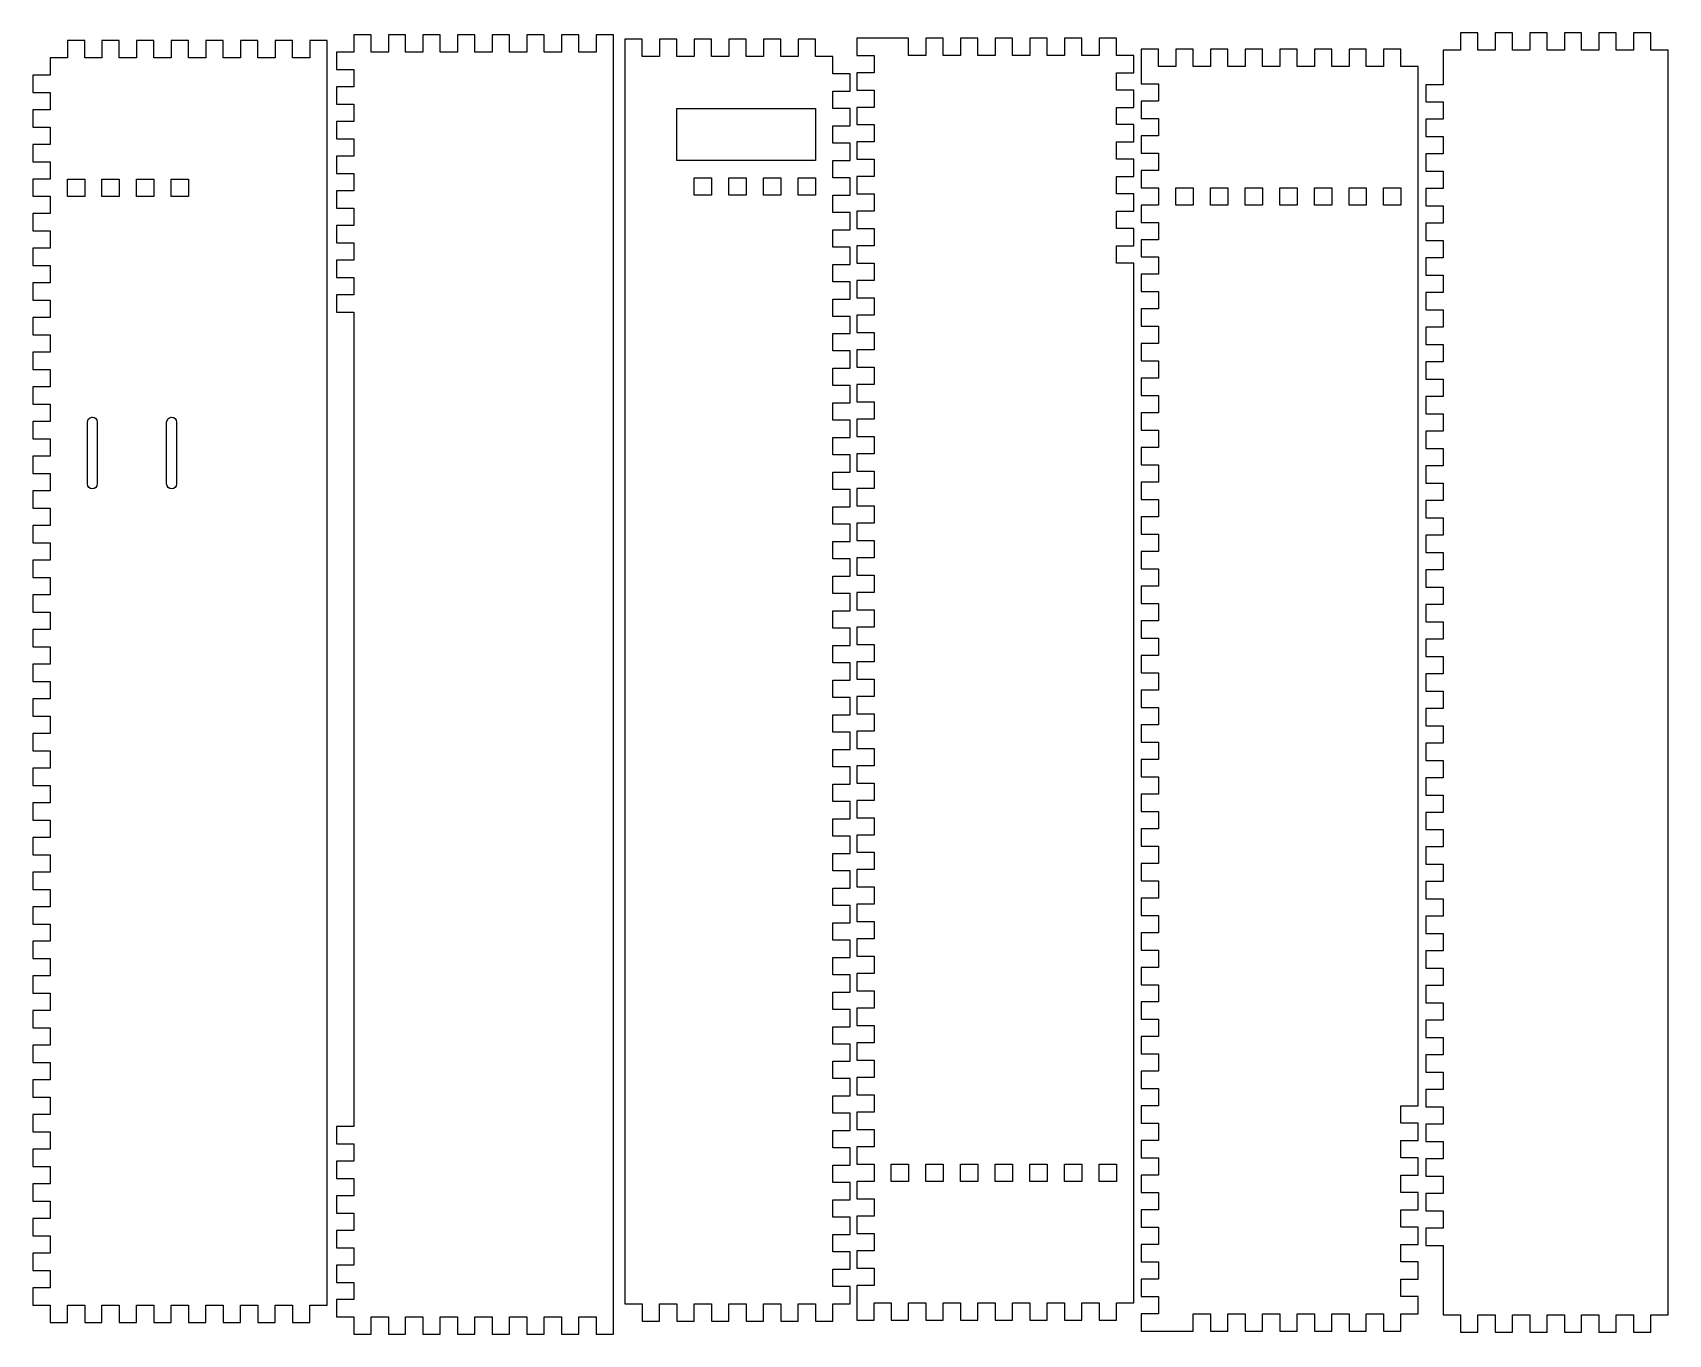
# Model space of a CAD drawing. Extents: x 9 to 1033, y 4 to 889.
# Drawn here: x 8.7 to 480.7, y 10.1 to 385.7 of the extents above; entities that cross this region are included whole.
import ezdxf

# ---------------------------------------------------------------- set-up
doc = ezdxf.new("R2010")
doc.units = 0
doc.layers.add('Layer_1', color=7, linetype='CONTINUOUS')

msp = doc.modelspace()

# ---------------------------------------------------------------- linework, layer by layer
at = {"layer": 'Layer_1', "color": 7}
for points in [[(18.714861, 383.517069), (18.714861, 378.516444), (13.714236, 378.516444), (13.714236, 373.515819), (8.713611, 373.515819), (8.713611, 368.515194), (13.714236, 368.515194), (13.714236, 363.514569), (8.713611, 363.514569), (8.713611, 358.513944), (13.714236, 358.513944), (13.714236, 353.513319), (8.713611, 353.513319), (8.713611, 348.512694), (13.714236, 348.512694), (13.714236, 343.520889), (13.714236, 343.512084), (8.713611, 343.512084), (8.713611, 338.520278), (13.714236, 338.520278), (13.714236, 333.519653), (8.713611, 333.519653), (8.713611, 328.519028), (13.714236, 328.519028), (13.714236, 323.518403), (8.713611, 323.518403), (8.713611, 318.517778), (13.714236, 318.517778), (13.714236, 313.517153), (8.713611, 313.517153), (8.713611, 308.516528), (13.714236, 308.516528), (13.714236, 303.515903), (8.713611, 303.515903), (8.713611, 298.515278), (13.714236, 298.515278), (13.714236, 293.514653), (8.713611, 293.514653), (8.713611, 288.514028), (13.714236, 288.514028), (13.714236, 283.513403), (8.713611, 283.513403), (8.713611, 278.512778), (13.714236, 278.512778), (13.714236, 273.512153), (8.713611, 273.512153), (8.713611, 268.511528), (13.714236, 268.511528), (13.714236, 263.519722), (8.713611, 263.519722), (8.713611, 258.519097), (13.714236, 258.519097), (13.714236, 253.518472), (8.713611, 253.518472), (8.713611, 248.517847), (13.714236, 248.517847), (13.714236, 243.517222), (8.713611, 243.517222), (8.713611, 238.516597), (13.714236, 238.516597), (13.714236, 233.515972), (8.713611, 233.515972), (8.713611, 228.515347), (13.714236, 228.515347), (13.714236, 223.514722), (8.713611, 223.514722), (8.713611, 218.514097), (13.714236, 218.514097), (13.714236, 213.513472), (8.713611, 213.513472), (8.713611, 208.512847), (13.714236, 208.512847), (13.714236, 203.512222), (8.713611, 203.512222), (8.713611, 198.511597), (13.714236, 198.511597), (13.714236, 193.519792), (8.713611, 193.519792), (8.713611, 188.519167), (13.714236, 188.519167), (13.714236, 183.518542), (8.713611, 183.518542), (8.713611, 178.517917), (13.714236, 178.517917), (13.714236, 173.517292), (8.713611, 173.517292), (8.713611, 168.516667), (13.714236, 168.516667), (13.714236, 163.516042), (8.713611, 163.516042), (8.713611, 158.515417), (13.714236, 158.515417), (13.714236, 153.514792), (8.713611, 153.514792), (8.713611, 148.514167), (13.714236, 148.514167), (13.714236, 143.513542), (8.713611, 143.513542), (8.713611, 138.512917), (13.714236, 138.512917), (13.714236, 133.512292), (8.713611, 133.512292), (8.713611, 128.511667), (13.714236, 128.511667), (13.714236, 123.519861), (8.713611, 123.519861), (8.713611, 118.519236), (13.714236, 118.519236), (13.714236, 113.518611), (8.713611, 113.518611), (8.713611, 108.517986), (13.714236, 108.517986), (13.714236, 103.517361), (8.713611, 103.517361), (8.713611, 98.516736), (13.714236, 98.516736), (13.714236, 93.516111), (8.713611, 93.516111), (8.713611, 88.515486), (13.714236, 88.515486), (13.714236, 83.514861), (8.713611, 83.514861), (8.713611, 78.514236), (13.714236, 78.514236), (13.714236, 73.513611), (8.713611, 73.513611), (8.713611, 68.512986), (13.714236, 68.512986), (13.714236, 63.512361), (8.713611, 63.512361), (8.713611, 58.511736), (13.714236, 58.511736), (13.714236, 53.519931), (8.713611, 53.519931), (8.713611, 48.519306), (13.714236, 48.519306), (13.714236, 43.518681), (8.713611, 43.518681), (8.713611, 38.518056), (13.714236, 38.518056), (13.714236, 33.517431), (8.713611, 33.517431), (8.713611, 28.516806), (13.714236, 28.516806), (13.714236, 23.516181), (8.713611, 23.516181), (8.713611, 18.515556), (13.714236, 18.515556), (13.714236, 13.514931), (18.714861, 13.514931), (18.714861, 18.515556), (23.715486, 18.515556), (23.715486, 13.514931), (28.707292, 13.514931), (28.707292, 18.515556), (33.707917, 18.515556), (33.707917, 13.514931), (38.708542, 13.514931), (38.708542, 18.515556), (43.709167, 18.515556), (43.709167, 13.514931), (48.709792, 13.514931), (48.709792, 18.515556), (53.710417, 18.515556), (53.710417, 13.514931), (58.711042, 13.514931), (58.711042, 18.515556), (63.711667, 18.515556), (63.711667, 13.514931), (68.712292, 13.514931), (68.712292, 18.515556), (73.712917, 18.515556), (73.712917, 13.514931), (78.713542, 13.514931), (78.713542, 18.515556), (83.714167, 18.515556), (83.714167, 13.514931), (88.714792, 13.514931), (88.714792, 18.515556), (93.715417, 18.515556), (93.715417, 378.516459), (93.715417, 383.517084), (88.714792, 383.517084), (88.714792, 378.516459), (83.714167, 378.516459), (83.714167, 383.517084), (78.713542, 383.517084), (78.713542, 378.516459), (73.712917, 378.516459), (73.712917, 383.517084), (68.712292, 383.517084), (68.712292, 378.516459), (63.711667, 378.516459), (63.711667, 383.517084), (58.711042, 383.517084), (58.711042, 378.516459), (53.710417, 378.516459), (53.710417, 383.517084), (48.709792, 383.517084), (48.709792, 378.516459), (43.709167, 378.516459), (43.709167, 383.517084), (38.708542, 383.517084), (38.708542, 378.516459), (33.707917, 378.516459), (33.707917, 383.517084), (28.707292, 383.517084), (28.707292, 378.516459), (23.715486, 378.516459), (23.715486, 383.517084), (18.714861, 383.517084), (18.714861, 383.517069)], [(101.344236, 385.104569), (101.344236, 380.103944), (96.343611, 380.103944), (96.343611, 375.103319), (101.344236, 375.103319), (101.344236, 370.102694), (96.343611, 370.102694), (96.343611, 365.110889), (101.344236, 365.110889), (101.344236, 360.110264), (96.343611, 360.110264), (96.343611, 355.109639), (101.344236, 355.109639), (101.344236, 350.109014), (96.343611, 350.109014), (96.343611, 345.108389), (101.344236, 345.108389), (101.344236, 340.107764), (96.343611, 340.107764), (96.343611, 335.107139), (101.344236, 335.107139), (101.344236, 330.106514), (96.343611, 330.106514), (96.343611, 325.105889), (101.344236, 325.105889), (101.344236, 320.105264), (96.343611, 320.105264), (96.343611, 315.104639), (101.344236, 315.104639), (101.344236, 310.104014), (96.343611, 310.104014), (96.343611, 305.103389), (101.344236, 305.103389), (101.344236, 70.109292), (96.343611, 70.109292), (96.343611, 65.108667), (101.344236, 65.108667), (101.344236, 60.108042), (96.343611, 60.108042), (96.343611, 55.107417), (101.344236, 55.107417), (101.344236, 50.106792), (96.343611, 50.106792), (96.343611, 45.106167), (101.344236, 45.106167), (101.344236, 40.105542), (96.343611, 40.105542), (96.343611, 35.104917), (101.344236, 35.104917), (101.344236, 30.104292), (96.343611, 30.104292), (96.343611, 25.103667), (101.344236, 25.103667), (101.344236, 20.103042), (96.343611, 20.103042), (96.343611, 15.111236), (101.344236, 15.111236), (101.344236, 10.110611), (106.344861, 10.110611), (106.344861, 15.111236), (111.345486, 15.111236), (111.345486, 10.110611), (116.337292, 10.110611), (116.337292, 15.111236), (121.337917, 15.111236), (121.337917, 10.110611), (126.338542, 10.110611), (126.338542, 15.111236), (131.339167, 15.111236), (131.339167, 10.110611), (136.339792, 10.110611), (136.339792, 15.111236), (141.340417, 15.111236), (141.340417, 10.110611), (146.341042, 10.110611), (146.341042, 15.111236), (151.341667, 15.111236), (151.341667, 10.110611), (156.342292, 10.110611), (156.342292, 15.111236), (161.342917, 15.111236), (161.342917, 10.110611), (166.343542, 10.110611), (166.343542, 15.111236), (171.344167, 15.111236), (171.344167, 10.110611), (176.344792, 10.110611), (176.344792, 15.111236), (176.344792, 70.109292), (176.344792, 75.109917), (176.344792, 80.110542), (176.344792, 85.111167), (176.344792, 100.104222), (176.344792, 315.104639), (176.344792, 325.105889), (176.344792, 330.106514), (176.344792, 340.107764), (176.344792, 385.104569), (171.344167, 385.104569), (171.344167, 380.103944), (166.343542, 380.103944), (166.343542, 385.104569), (161.342917, 385.104569), (161.342917, 380.103944), (156.342292, 380.103944), (156.342292, 385.104569), (151.341667, 385.104569), (151.341667, 380.103944), (146.341042, 380.103944), (146.341042, 385.104569), (141.340417, 385.104569), (141.340417, 380.103944), (136.339792, 380.103944), (136.339792, 385.104569), (131.339167, 385.104569), (131.339167, 380.103944), (126.338542, 380.103944), (126.338542, 385.104569), (121.337917, 385.104569), (121.337917, 380.103944), (116.337292, 380.103944), (116.337292, 385.104569), (111.345486, 385.104569), (111.345486, 380.103944), (106.344861, 380.103944), (106.344861, 385.104569), (101.344236, 385.104569), (101.344236, 385.104569)], [(179.625625, 383.887486), (179.625625, 18.885958), (184.62625, 18.885958), (184.62625, 13.885333), (189.626875, 13.885333), (189.626875, 18.885958), (194.6275, 18.885958), (194.6275, 13.885333), (199.628125, 13.885333), (199.628125, 18.885958), (204.62875, 18.885958), (204.62875, 13.885333), (209.629375, 13.885333), (209.629375, 18.885958), (214.63, 18.885958), (214.63, 13.885333), (219.630625, 13.885333), (219.630625, 18.885958), (224.63125, 18.885958), (224.63125, 13.885333), (229.623056, 13.885333), (229.623056, 18.885958), (234.623681, 18.885958), (234.623681, 13.885333), (239.624306, 13.885333), (239.624306, 18.885958), (244.624931, 18.885958), (244.624931, 23.886583), (239.624306, 23.886583), (239.624306, 28.887208), (244.624931, 28.887208), (244.624931, 33.887833), (239.624306, 33.887833), (239.624306, 38.888458), (244.624931, 38.888458), (244.624931, 43.889083), (239.624306, 43.889083), (239.624306, 48.889708), (244.624931, 48.889708), (244.624931, 53.890333), (239.624306, 53.890333), (239.624306, 58.882139), (244.624931, 58.882139), (244.624931, 63.882764), (239.624306, 63.882764), (239.624306, 68.883389), (244.624931, 68.883389), (244.624931, 73.884014), (239.624306, 73.884014), (239.624306, 78.884639), (244.624931, 78.884639), (244.624931, 83.885264), (239.624306, 83.885264), (239.624306, 88.885889), (244.624931, 88.885889), (244.624931, 93.886514), (239.624306, 93.886514), (239.624306, 98.887139), (244.624931, 98.887139), (244.624931, 103.887764), (239.624306, 103.887764), (239.624306, 108.888389), (244.624931, 108.888389), (244.624931, 113.889014), (239.624306, 113.889014), (239.624306, 118.889639), (244.624931, 118.889639), (244.624931, 123.890264), (239.624306, 123.890264), (239.624306, 128.882069), (244.624931, 128.882069), (244.624931, 133.882694), (239.624306, 133.882694), (239.624306, 138.883319), (244.624931, 138.883319), (244.624931, 143.883944), (239.624306, 143.883944), (239.624306, 148.884569), (244.624931, 148.884569), (244.624931, 153.885194), (239.624306, 153.885194), (239.624306, 158.885819), (244.624931, 158.885819), (244.624931, 163.886444), (239.624306, 163.886444), (239.624306, 168.887069), (244.624931, 168.887069), (244.624931, 173.887694), (239.624306, 173.887694), (239.624306, 178.888319), (244.624931, 178.888319), (244.624931, 183.888944), (239.624306, 183.888944), (239.624306, 188.889569), (244.624931, 188.889569), (244.624931, 193.890194), (239.624306, 193.890194), (239.624306, 198.882), (244.624931, 198.882), (244.624931, 203.882625), (239.624306, 203.882625), (239.624306, 208.88325), (244.624931, 208.88325), (244.624931, 213.883875), (239.624306, 213.883875), (239.624306, 218.8845), (244.624931, 218.8845), (244.624931, 223.885125), (239.624306, 223.885125), (239.624306, 228.88575), (244.624931, 228.88575), (244.624931, 233.886375), (239.624306, 233.886375), (239.624306, 238.887), (244.624931, 238.887), (244.624931, 243.887625), (239.624306, 243.887625), (239.624306, 248.88825), (244.624931, 248.88825), (244.624931, 253.888875), (239.624306, 253.888875), (239.624306, 258.8895), (244.624931, 258.8895), (244.624931, 263.890125), (239.624306, 263.890125), (239.624306, 268.881931), (244.624931, 268.881931), (244.624931, 273.882556), (239.624306, 273.882556), (239.624306, 278.883181), (244.624931, 278.883181), (244.624931, 283.883806), (239.624306, 283.883806), (239.624306, 288.884431), (244.624931, 288.884431), (244.624931, 293.885056), (239.624306, 293.885056), (239.624306, 298.885681), (244.624931, 298.885681), (244.624931, 303.886306), (239.624306, 303.886306), (239.624306, 308.886931), (244.624931, 308.886931), (244.624931, 313.887556), (239.624306, 313.887556), (239.624306, 318.888181), (244.624931, 318.888181), (244.624931, 323.888806), (239.624306, 323.888806), (239.624306, 328.889431), (244.624931, 328.889431), (244.624931, 333.890056), (239.624306, 333.890056), (239.624306, 338.890681), (244.624931, 338.890681), (244.624931, 343.882486), (239.624306, 343.882486), (239.624306, 343.891291), (239.624306, 348.883097), (244.624931, 348.883097), (244.624931, 353.883722), (239.624306, 353.883722), (239.624306, 358.884347), (244.624931, 358.884347), (244.624931, 363.884972), (239.624306, 363.884972), (239.624306, 368.885597), (244.624931, 368.885597), (244.624931, 373.886222), (239.624306, 373.886222), (239.624306, 378.886847), (234.6325, 378.886847), (234.6325, 383.887472), (229.631875, 383.887472), (229.631875, 378.886847), (224.63125, 378.886847), (224.63125, 383.887472), (219.630625, 383.887472), (219.630625, 378.886847), (214.63, 378.886847), (214.63, 383.887472), (209.629375, 383.887472), (209.629375, 378.886847), (204.62875, 378.886847), (204.62875, 383.887472), (199.628125, 383.887472), (199.628125, 378.886847), (194.6275, 378.886847), (194.6275, 383.887472), (189.626875, 383.887472), (189.626875, 378.886847), (184.62625, 378.886847), (184.62625, 383.887472), (179.625625, 383.887472), (179.625625, 383.887486)], [(246.485833, 384.204986), (246.485833, 379.204361), (251.486458, 379.204361), (251.486458, 374.203736), (246.485833, 374.203736), (246.485833, 369.203111), (251.486458, 369.203111), (251.486458, 364.202486), (246.485833, 364.202486), (246.485833, 359.201861), (251.486458, 359.201861), (251.486458, 354.201236), (246.485833, 354.201236), (246.485833, 349.200611), (251.486458, 349.200611), (251.486458, 344.208806), (246.485833, 344.208806), (246.485833, 339.208181), (251.486458, 339.208181), (251.486458, 334.207556), (246.485833, 334.207556), (246.485833, 329.206931), (251.486458, 329.206931), (251.486458, 324.206306), (246.485833, 324.206306), (246.485833, 319.205681), (251.486458, 319.205681), (251.486458, 314.205056), (246.485833, 314.205056), (246.485833, 309.204431), (251.486458, 309.204431), (251.486458, 304.203806), (246.485833, 304.203806), (246.485833, 299.203181), (251.486458, 299.203181), (251.486458, 294.202556), (246.485833, 294.202556), (246.485833, 289.201931), (251.486458, 289.201931), (251.486458, 284.201306), (246.485833, 284.201306), (246.485833, 279.200681), (251.486458, 279.200681), (251.486458, 274.208875), (246.485833, 274.208875), (246.485833, 269.20825), (251.486458, 269.20825), (251.486458, 264.207625), (246.485833, 264.207625), (246.485833, 259.207), (251.486458, 259.207), (251.486458, 254.206375), (246.485833, 254.206375), (246.485833, 249.20575), (251.486458, 249.20575), (251.486458, 244.205125), (246.485833, 244.205125), (246.485833, 239.2045), (251.486458, 239.2045), (251.486458, 234.203875), (246.485833, 234.203875), (246.485833, 229.20325), (251.486458, 229.20325), (251.486458, 224.202625), (246.485833, 224.202625), (246.485833, 219.202), (251.486458, 219.202), (251.486458, 214.201375), (246.485833, 214.201375), (246.485833, 209.20075), (251.486458, 209.20075), (251.486458, 204.208944), (246.485833, 204.208944), (246.485833, 199.208319), (251.486458, 199.208319), (251.486458, 194.207694), (246.485833, 194.207694), (246.485833, 189.207069), (251.486458, 189.207069), (251.486458, 184.206444), (246.485833, 184.206444), (246.485833, 179.205819), (251.486458, 179.205819), (251.486458, 174.205194), (246.485833, 174.205194), (246.485833, 169.204569), (251.486458, 169.204569), (251.486458, 164.203944), (246.485833, 164.203944), (246.485833, 159.203319), (251.486458, 159.203319), (251.486458, 154.202694), (246.485833, 154.202694), (246.485833, 149.202069), (251.486458, 149.202069), (251.486458, 144.201444), (246.485833, 144.201444), (246.485833, 139.200819), (251.486458, 139.200819), (251.486458, 134.209014), (246.485833, 134.209014), (246.485833, 129.208389), (251.486458, 129.208389), (251.486458, 124.207764), (246.485833, 124.207764), (246.485833, 119.207139), (251.486458, 119.207139), (251.486458, 114.206514), (246.485833, 114.206514), (246.485833, 109.205889), (251.486458, 109.205889), (251.486458, 104.205264), (246.485833, 104.205264), (246.485833, 99.204639), (251.486458, 99.204639), (251.486458, 94.204014), (246.485833, 94.204014), (246.485833, 89.203389), (251.486458, 89.203389), (251.486458, 84.202764), (246.485833, 84.202764), (246.485833, 79.202139), (251.486458, 79.202139), (251.486458, 74.201514), (246.485833, 74.201514), (246.485833, 69.200889), (251.486458, 69.200889), (251.486458, 64.209083), (246.485833, 64.209083), (246.485833, 59.208458), (251.486458, 59.208458), (251.486458, 54.207833), (246.485833, 54.207833), (246.485833, 49.207208), (251.486458, 49.207208), (251.486458, 44.206583), (246.485833, 44.206583), (246.485833, 39.205958), (251.486458, 39.205958), (251.486458, 34.205333), (246.485833, 34.205333), (246.485833, 29.204708), (251.486458, 29.204708), (251.486458, 24.204083), (246.485833, 24.204083), (246.485833, 19.203458), (246.485833, 14.202833), (251.486458, 14.202833), (251.486458, 19.203458), (256.487083, 19.203458), (256.487083, 14.202833), (261.487708, 14.202833), (261.487708, 19.203458), (266.479514, 19.203458), (266.479514, 14.202833), (271.480139, 14.202833), (271.480139, 19.203458), (276.480764, 19.203458), (276.480764, 14.202833), (281.481389, 14.202833), (281.481389, 19.203458), (286.482028, 19.203458), (286.482028, 14.202833), (291.482639, 14.202833), (291.482639, 19.203458), (296.48325, 19.203458), (296.48325, 14.202833), (301.483889, 14.202833), (301.483889, 19.203458), (306.484528, 19.203458), (306.484528, 14.202833), (311.485139, 14.202833), (311.485139, 19.203458), (316.48575, 19.203458), (316.48575, 14.202833), (321.486389, 14.202833), (321.486389, 19.203458), (326.487028, 19.203458), (326.487028, 29.204708), (326.487028, 319.205681), (321.486389, 319.205681), (321.486389, 324.206306), (326.487028, 324.206306), (326.487028, 329.206931), (321.486389, 329.206931), (321.486389, 334.207556), (326.487028, 334.207556), (326.487028, 339.208181), (321.486389, 339.208181), (321.486389, 344.208806), (326.487028, 344.208806), (326.487028, 349.209431), (321.486389, 349.209431), (321.486389, 354.201236), (326.487028, 354.201236), (326.487028, 359.201861), (321.486389, 359.201861), (321.486389, 364.202486), (326.487028, 364.202486), (326.487028, 369.203111), (321.486389, 369.203111), (321.486389, 374.203736), (326.487028, 374.203736), (326.487028, 379.204361), (321.486389, 379.204361), (321.486389, 384.204986), (316.48575, 384.204986), (316.48575, 379.204361), (311.485139, 379.204361), (311.485139, 384.204986), (306.484528, 384.204986), (306.484528, 379.204361), (301.483889, 379.204361), (301.483889, 384.204986), (296.48325, 384.204986), (296.48325, 379.204361), (291.482639, 379.204361), (291.482639, 384.204986), (286.482028, 384.204986), (286.482028, 379.204361), (281.481389, 379.204361), (281.481389, 384.204986), (276.480764, 384.204986), (276.480764, 379.204361), (271.480139, 379.204361), (271.480139, 384.204986), (266.479514, 384.204986), (266.479514, 379.204361), (261.487708, 379.204361), (261.487708, 384.204986), (256.487083, 384.204986), (251.486458, 384.204986), (246.485833, 384.204986), (246.485833, 384.204986)], [(420.696305, 385.739569), (420.696305, 380.738944), (415.695694, 380.738944), (415.695694, 370.737694), (410.695084, 370.737694), (410.695084, 365.745889), (415.695694, 365.745889), (415.695694, 360.745264), (410.695084, 360.745264), (410.695084, 355.744639), (415.695694, 355.744639), (415.695694, 350.744014), (410.695084, 350.744014), (410.695084, 345.743389), (415.695694, 345.743389), (415.695694, 340.742764), (410.695084, 340.742764), (410.695084, 335.742139), (415.695694, 335.742139), (415.695694, 330.741514), (410.695084, 330.741514), (410.695084, 325.740889), (415.695694, 325.740889), (415.695694, 320.740264), (410.695084, 320.740264), (410.695084, 315.739639), (415.695694, 315.739639), (415.695694, 310.739014), (410.695084, 310.739014), (410.695084, 305.738389), (415.695694, 305.738389), (415.695694, 300.737764), (410.695084, 300.737764), (410.695084, 295.745958), (415.695694, 295.745958), (415.695694, 290.745333), (410.695084, 290.745333), (410.695084, 285.744708), (415.695694, 285.744708), (415.695694, 280.744083), (410.695084, 280.744083), (410.695084, 275.743458), (415.695694, 275.743458), (415.695694, 270.742833), (410.695084, 270.742833), (410.695084, 265.742208), (415.695694, 265.742208), (415.695694, 260.741583), (410.695084, 260.741583), (410.695084, 255.740958), (415.695694, 255.740958), (415.695694, 250.740333), (410.695084, 250.740333), (410.695084, 245.739708), (415.695694, 245.739708), (415.695694, 240.739083), (410.695084, 240.739083), (410.695084, 235.738458), (415.695694, 235.738458), (415.695694, 230.737833), (410.695084, 230.737833), (410.695084, 225.746028), (415.695694, 225.746028), (415.695694, 220.745403), (410.695084, 220.745403), (410.695084, 215.744778), (415.695694, 215.744778), (415.695694, 210.744153), (410.695084, 210.744153), (410.695084, 205.743528), (415.695694, 205.743528), (415.695694, 200.742903), (410.695084, 200.742903), (410.695084, 195.742278), (415.695694, 195.742278), (415.695694, 190.741653), (410.695084, 190.741653), (410.695084, 185.741028), (415.695694, 185.741028), (415.695694, 180.740403), (410.695084, 180.740403), (410.695084, 175.739778), (415.695694, 175.739778), (415.695694, 170.739153), (410.695084, 170.739153), (410.695084, 165.738528), (415.695694, 165.738528), (415.695694, 160.737903), (410.695084, 160.737903), (410.695084, 155.746097), (415.695694, 155.746097), (415.695694, 150.745472), (410.695084, 150.745472), (410.695084, 145.744847), (415.695694, 145.744847), (415.695694, 140.744222), (410.695084, 140.744222), (410.695084, 135.743597), (415.695694, 135.743597), (415.695694, 130.742972), (410.695084, 130.742972), (410.695084, 125.742347), (415.695694, 125.742347), (415.695694, 120.741722), (410.695084, 120.741722), (410.695084, 115.741097), (415.695694, 115.741097), (415.695694, 110.740472), (410.695084, 110.740472), (410.695084, 105.739847), (415.695694, 105.739847), (415.695694, 100.739222), (410.695084, 100.739222), (410.695084, 95.738597), (415.695694, 95.738597), (415.695694, 90.737972), (410.695084, 90.737972), (410.695084, 85.746167), (415.695694, 85.746167), (415.695694, 80.745542), (410.695084, 80.745542), (410.695084, 75.744917), (415.695694, 75.744917), (415.695694, 70.744292), (410.695084, 70.744292), (410.695084, 65.743667), (415.695694, 65.743667), (415.695694, 60.743042), (410.695084, 60.743042), (410.695084, 55.742417), (415.695694, 55.742417), (415.695694, 50.741792), (410.695084, 50.741792), (410.695084, 45.741167), (415.695694, 45.741167), (415.695694, 40.740542), (410.695084, 40.740542), (410.695084, 35.739917), (415.695694, 35.739917), (415.695694, 20.738042), (415.695694, 15.746236), (420.696305, 15.746236), (420.696305, 10.745611), (425.696944, 10.745611), (425.696944, 15.746236), (430.697584, 15.746236), (430.697584, 10.745611), (435.698194, 10.745611), (435.698194, 15.746236), (440.698805, 15.746236), (440.698805, 10.745611), (445.699444, 10.745611), (445.699444, 15.746236), (450.700084, 15.746236), (450.700084, 10.745611), (455.691861, 10.745611), (455.691861, 15.746236), (460.6925, 15.746236), (460.6925, 10.745611), (465.693139, 10.745611), (465.693139, 15.746236), (470.69375, 15.746236), (470.69375, 10.745611), (475.694361, 10.745611), (475.694361, 15.746236), (480.695, 15.746236), (480.695, 20.738042), (480.695, 380.738944), (475.694361, 380.738944), (475.694361, 385.739569), (470.69375, 385.739569), (470.69375, 380.738944), (465.693139, 380.738944), (465.693139, 385.739569), (460.6925, 385.739569), (460.6925, 380.738944), (455.691861, 380.738944), (455.691861, 385.739569), (450.700084, 385.739569), (450.700084, 380.738944), (445.699444, 380.738944), (445.699444, 385.739569), (440.698805, 385.739569), (440.698805, 380.738944), (435.698194, 380.738944), (435.698194, 385.739569), (430.697584, 385.739569), (430.697584, 380.738944), (425.696944, 380.738944), (425.696944, 385.739569), (420.696305, 385.739569), (420.696305, 385.739569)], [(328.559583, 381.012347), (328.559583, 371.011097), (333.560194, 371.011097), (333.560194, 366.010472), (328.559583, 366.010472), (328.559583, 361.009847), (333.560194, 361.009847), (333.560194, 356.009222), (328.559583, 356.009222), (328.559583, 351.008597), (333.560194, 351.008597), (333.560194, 346.007972), (328.559583, 346.007972), (328.559583, 341.007347), (333.560194, 341.007347), (333.560194, 336.006722), (328.559583, 336.006722), (328.559583, 331.006097), (333.560194, 331.006097), (333.560194, 326.005472), (328.559583, 326.005472), (328.559583, 321.013667), (333.560194, 321.013667), (333.560194, 316.013042), (328.559583, 316.013042), (328.559583, 311.012417), (333.560194, 311.012417), (333.560194, 306.011792), (328.559583, 306.011792), (328.559583, 301.011167), (333.560194, 301.011167), (333.560194, 296.010542), (328.559583, 296.010542), (328.559583, 291.009917), (333.560194, 291.009917), (333.560194, 286.009292), (328.559583, 286.009292), (328.559583, 281.008667), (333.560194, 281.008667), (333.560194, 276.008042), (328.559583, 276.008042), (328.559583, 271.007417), (333.560194, 271.007417), (333.560194, 266.006792), (328.559583, 266.006792), (328.559583, 261.006167), (333.560194, 261.006167), (333.560194, 256.005542), (328.559583, 256.005542), (328.559583, 251.013736), (333.560194, 251.013736), (333.560194, 246.013111), (328.559583, 246.013111), (328.559583, 241.012486), (333.560194, 241.012486), (333.560194, 236.011861), (328.559583, 236.011861), (328.559583, 231.011236), (333.560194, 231.011236), (333.560194, 226.010611), (328.559583, 226.010611), (328.559583, 221.009986), (333.560194, 221.009986), (333.560194, 216.009361), (328.559583, 216.009361), (328.559583, 211.008736), (333.560194, 211.008736), (333.560194, 206.008111), (328.559583, 206.008111), (328.559583, 201.007486), (333.560194, 201.007486), (333.560194, 196.006861), (328.559583, 196.006861), (328.559583, 191.006236), (333.560194, 191.006236), (333.560194, 186.005611), (328.559583, 186.005611), (328.559583, 181.013806), (333.560194, 181.013806), (333.560194, 176.013181), (328.559583, 176.013181), (328.559583, 171.012556), (333.560194, 171.012556), (333.560194, 166.011931), (328.559583, 166.011931), (328.559583, 161.011306), (333.560194, 161.011306), (333.560194, 156.010681), (328.559583, 156.010681), (328.559583, 151.010056), (333.560194, 151.010056), (333.560194, 146.009431), (328.559583, 146.009431), (328.559583, 141.008806), (333.560194, 141.008806), (333.560194, 136.008181), (328.559583, 136.008181), (328.559583, 131.007556), (333.560194, 131.007556), (333.560194, 126.006931), (328.559583, 126.006931), (328.559583, 121.006306), (333.560194, 121.006306), (333.560194, 116.005681), (328.559583, 116.005681), (328.559583, 111.005056), (333.560194, 111.005056), (333.560194, 106.01325), (328.559583, 106.01325), (328.559583, 101.012625), (333.560194, 101.012625), (333.560194, 96.012), (328.559583, 96.012), (328.559583, 91.011375), (333.560194, 91.011375), (333.560194, 86.01075), (328.559583, 86.01075), (328.559583, 81.010125), (333.560194, 81.010125), (333.560194, 76.0095), (328.559583, 76.0095), (328.559583, 71.008875), (333.560194, 71.008875), (333.560194, 66.00825), (328.559583, 66.00825), (328.559583, 61.007625), (333.560194, 61.007625), (333.560194, 56.007), (328.559583, 56.007), (328.559583, 51.006375), (333.560194, 51.006375), (333.560194, 46.00575), (328.559583, 46.00575), (328.559583, 41.005125), (333.560194, 41.005125), (333.560194, 36.013319), (328.559583, 36.013319), (328.559583, 31.012694), (333.560194, 31.012694), (333.560194, 26.012069), (328.559583, 26.012069), (328.559583, 21.011444), (333.560194, 21.011444), (333.560194, 16.010819), (328.559583, 16.010819), (328.559583, 11.010194), (333.560194, 11.010194), (338.560833, 11.010194), (343.561472, 11.010194), (343.561472, 16.010819), (348.55325, 16.010819), (348.55325, 11.010194), (353.553889, 11.010194), (353.553889, 16.010819), (358.554528, 16.010819), (358.554528, 11.010194), (363.555139, 11.010194), (363.555139, 16.010819), (368.55575, 16.010819), (368.55575, 11.010194), (373.556389, 11.010194), (373.556389, 16.010819), (378.557028, 16.010819), (378.557028, 11.010194), (383.557639, 11.010194), (383.557639, 16.010819), (388.55825, 16.010819), (388.55825, 11.010194), (393.558889, 11.010194), (393.558889, 16.010819), (398.559528, 16.010819), (398.559528, 11.010194), (403.560139, 11.010194), (403.560139, 16.010819), (408.56075, 16.010819), (408.56075, 21.011444), (403.560139, 21.011444), (403.560139, 26.012069), (408.56075, 26.012069), (408.56075, 31.012694), (403.560139, 31.012694), (403.560139, 36.013319), (408.56075, 36.013319), (408.56075, 41.013944), (403.560139, 41.013944), (403.560139, 46.00575), (408.56075, 46.00575), (408.56075, 51.006375), (403.560139, 51.006375), (403.560139, 56.007), (408.56075, 56.007), (408.56075, 61.007625), (403.560139, 61.007625), (403.560139, 66.00825), (408.56075, 66.00825), (408.56075, 71.008875), (403.560139, 71.008875), (403.560139, 76.0095), (408.56075, 76.0095), (408.56075, 366.010472), (408.56075, 376.011722), (403.560139, 376.011722), (403.560139, 381.012347), (398.559528, 381.012347), (398.559528, 376.011722), (393.558889, 376.011722), (393.558889, 381.012347), (388.55825, 381.012347), (388.55825, 376.011722), (383.557639, 376.011722), (383.557639, 381.012347), (378.557028, 381.012347), (378.557028, 376.011722), (373.556389, 376.011722), (373.556389, 381.012347), (368.55575, 381.012347), (368.55575, 376.011722), (363.555139, 376.011722), (363.555139, 381.012347), (358.554528, 381.012347), (358.554528, 376.011722), (353.553889, 376.011722), (353.553889, 381.012347), (348.55325, 381.012347), (348.55325, 376.011722), (343.561472, 376.011722), (343.561472, 381.012347), (338.560833, 381.012347), (338.560833, 376.011722), (333.560194, 376.011722), (333.560194, 381.012347), (328.559583, 381.012347), (328.559583, 381.012347)], [(194.6275, 363.884986), (234.6325, 363.884986), (234.6325, 348.883111), (194.6275, 348.883111), (194.6275, 363.884986), (194.6275, 363.884986)], [(18.714861, 343.512069), (23.715486, 343.512069), (23.715486, 338.511444), (18.714861, 338.511444), (18.714861, 343.512069), (18.714861, 343.512069)], [(28.707292, 343.512069), (33.707917, 343.512069), (33.707917, 338.511444), (28.707292, 338.511444), (28.707292, 343.512069), (28.707292, 343.512069)], [(38.708542, 343.512069), (43.709167, 343.512069), (43.709167, 338.511444), (38.708542, 338.511444), (38.708542, 343.512069), (38.708542, 343.512069)], [(48.709792, 343.512069), (53.710417, 343.512069), (53.710417, 338.511444), (48.709792, 338.511444), (48.709792, 343.512069), (48.709792, 343.512069)], [(199.628125, 343.882486), (204.62875, 343.882486), (204.62875, 338.881861), (199.628125, 338.881861), (199.628125, 343.882486), (199.628125, 343.882486)], [(209.629375, 343.882486), (214.63, 343.882486), (214.63, 338.881861), (209.629375, 338.881861), (209.629375, 343.882486), (209.629375, 343.882486)], [(219.630625, 343.882486), (224.63125, 343.882486), (224.63125, 338.881861), (219.630625, 338.881861), (219.630625, 343.882486), (219.630625, 343.882486)], [(229.631875, 343.882486), (234.6325, 343.882486), (234.6325, 338.881861), (229.631875, 338.881861), (229.631875, 343.882486), (229.631875, 343.882486)], [(338.560833, 341.007347), (343.561472, 341.007347), (343.561472, 336.006722), (338.560833, 336.006722), (338.560833, 341.007347), (338.560833, 341.007347)], [(348.55325, 341.007347), (353.553889, 341.007347), (353.553889, 336.006722), (348.55325, 336.006722), (348.55325, 341.007347), (348.55325, 341.007347)], [(358.554528, 341.007347), (363.555139, 341.007347), (363.555139, 336.006722), (358.554528, 336.006722), (358.554528, 341.007347), (358.554528, 341.007347)], [(368.55575, 341.007347), (373.556389, 341.007347), (373.556389, 336.006722), (368.55575, 336.006722), (368.55575, 341.007347), (368.55575, 341.007347)], [(378.557028, 341.007347), (383.557639, 341.007347), (383.557639, 336.006722), (378.557028, 336.006722), (378.557028, 341.007347), (378.557028, 341.007347)], [(388.55825, 341.007347), (393.558889, 341.007347), (393.558889, 336.006722), (388.55825, 336.006722), (388.55825, 341.007347), (388.55825, 341.007347)], [(398.559528, 341.007347), (403.560139, 341.007347), (403.560139, 336.006722), (398.559528, 336.006722), (398.559528, 341.007347), (398.559528, 341.007347)], [(25.770417, 274.782139), (25.770417, 274.782139)], [(48.656875, 274.782139), (48.656875, 274.782139)], [(24.482778, 255.520472), (24.482778, 273.33575)], [(27.357917, 273.33575), (27.357917, 255.520472)], [(47.369236, 255.520472), (47.369236, 273.33575)], [(50.244375, 273.33575), (50.244375, 255.520472)], [(256.487083, 59.208458), (261.487708, 59.208458), (261.487708, 54.207833), (256.487083, 54.207833), (256.487083, 59.208458), (256.487083, 59.208458)], [(266.479514, 59.208458), (271.480139, 59.208458), (271.480139, 54.207833), (266.479514, 54.207833), (266.479514, 59.208458), (266.479514, 59.208458)], [(276.480764, 59.208458), (281.481389, 59.208458), (281.481389, 54.207833), (276.480764, 54.207833), (276.480764, 59.208458), (276.480764, 59.208458)], [(286.482028, 59.208458), (291.482639, 59.208458), (291.482639, 54.207833), (286.482028, 54.207833), (286.482028, 59.208458), (286.482028, 59.208458)], [(296.48325, 59.208458), (301.483889, 59.208458), (301.483889, 54.207833), (296.48325, 54.207833), (296.48325, 59.208458), (296.48325, 59.208458)], [(306.484528, 59.208458), (311.485139, 59.208458), (311.485139, 54.207833), (306.484528, 54.207833), (306.484528, 59.208458), (306.484528, 59.208458)], [(316.48575, 59.208458), (321.486389, 59.208458), (321.486389, 54.207833), (316.48575, 54.207833), (316.48575, 59.208458), (316.48575, 59.208458)]]:
    msp.add_lwpolyline(points, dxfattribs=at)
for points in [[(24.482778, 273.33575), (24.482778, 274.082792), (25.043395, 274.707858), (25.770417, 274.782139)], [(25.770417, 274.782139), (25.818886, 274.787078), (25.870541, 274.782139), (25.920347, 274.782139)], [(25.920347, 274.782139), (26.717258, 274.782139), (27.357917, 274.132604), (27.357917, 273.33575)], [(47.369236, 273.33575), (47.369236, 274.082792), (47.929811, 274.707858), (48.656875, 274.782139)], [(48.656875, 274.782139), (48.705347, 274.787078), (48.756996, 274.782139), (48.806806, 274.782139)], [(48.806806, 274.782139), (49.603601, 274.782139), (50.244375, 274.132604), (50.244375, 273.33575)], [(25.920347, 254.082903), (25.123434, 254.082903), (24.482778, 254.723533), (24.482778, 255.520472)], [(27.357917, 255.520472), (27.357917, 254.723533), (26.717258, 254.082903), (25.920347, 254.082903)], [(48.806806, 254.082903), (48.009835, 254.082903), (47.369236, 254.723533), (47.369236, 255.520472)], [(50.244375, 255.520472), (50.244375, 254.723533), (49.603604, 254.082903), (48.806806, 254.082903)]]:
    msp.add_open_spline(points, degree=3, dxfattribs=at)

doc.saveas('drawing.dxf')
